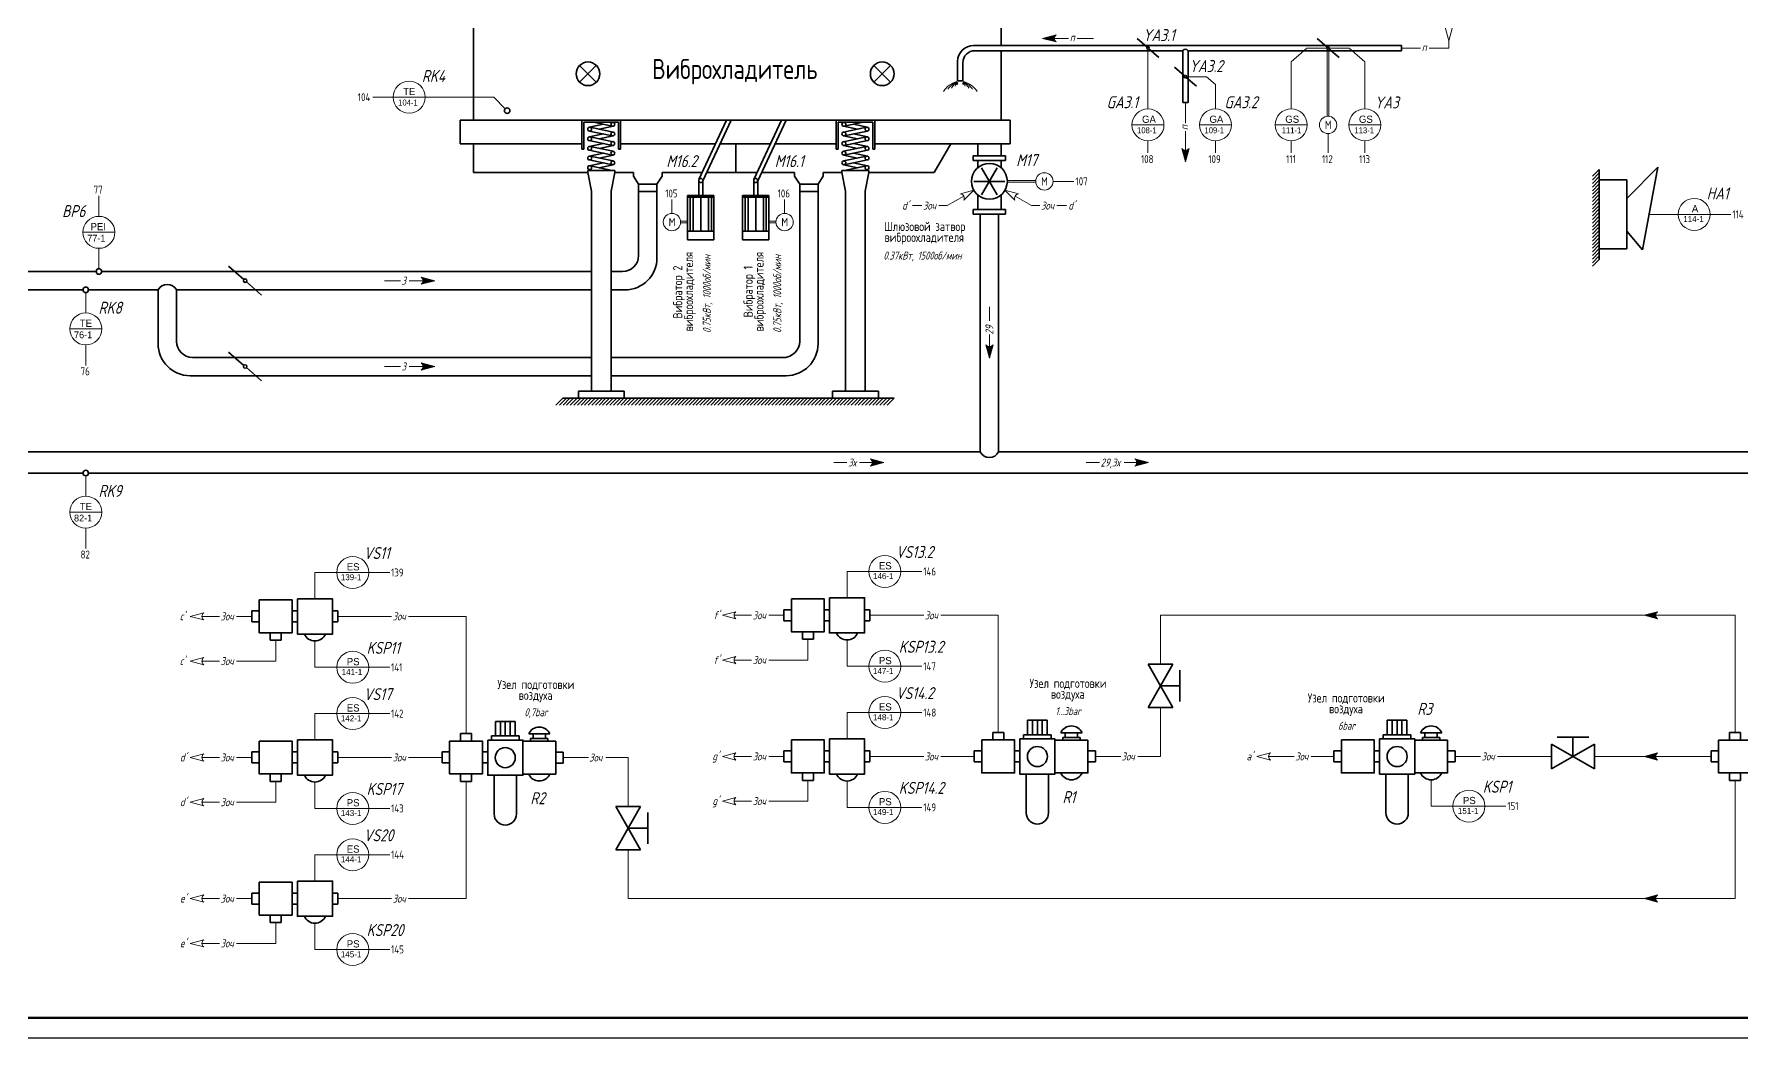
# Model space of a CAD drawing. Header units: millimetres. Extents: x 294 to 6216, y -3442 to 2720.
# Drawn here: x 697.6 to 1124.4, y 1469.7 to 1720.7 of the extents above; entities that cross this region are included whole.
import ezdxf

# ---------------------------------------------------------------- set-up
doc = ezdxf.new("R2010")
doc.units = ezdxf.units.MM
doc.header["$LTSCALE"] = 15
doc.layers.add('0.35 TEXT', color=7, linetype='Continuous', lineweight=35)
doc.layers.add('LWT 0.6', color=7, linetype='Continuous', lineweight=50)
doc.styles.add('0', font='gost.shx', dxfattribs={"width": 0.75, "oblique": 15})
doc.styles.add('34', font='gost.shx', dxfattribs={"width": 0.75, "oblique": 15, "height": 3.5})

msp = doc.modelspace()

# ---------------------------------------------------------------- hatches: boundary and pattern name
at = {"lineweight": 13}
h = msp.add_hatch(color=256, dxfattribs=at)
h.dxf.hatch_style = 1
h.paths.add_polyline_path([(949.625, 1719.603), (952.994, 1718.7, -0.4958839), (952.994, 1720.506)])
h = msp.add_hatch(color=256, dxfattribs=at)
h.dxf.hatch_style = 1
h.paths.add_polyline_path([(985.318, 1688.716), (986.221, 1692.085, -0.4958839), (984.415, 1692.085)])
h = msp.add_hatch(color=256, dxfattribs=at)
h.dxf.hatch_style = 1
h.paths.add_polyline_path([(797.686, 1659.019), (794.316, 1658.116, 0.4958839), (794.316, 1659.922)])
h = msp.add_hatch(color=256, dxfattribs=at)
h.dxf.hatch_style = 1
h.paths.add_polyline_path([(936.328, 1639.637), (937.231, 1643.006, -0.4958839), (935.425, 1643.006)])
h = msp.add_hatch(color=256, dxfattribs=at)
h.dxf.hatch_style = 1
h.paths.add_polyline_path([(797.686, 1637.56), (794.316, 1636.657, 0.4958839), (794.316, 1638.463)])
h = msp.add_hatch(color=256, dxfattribs=at)
h.dxf.hatch_style = 1
h.paths.add_polyline_path([(909.941, 1613.552), (906.571, 1612.65, 0.4958839), (906.571, 1614.455)])
h = msp.add_hatch(color=256, dxfattribs=at)
h.dxf.hatch_style = 1
h.paths.add_polyline_path([(976.08, 1613.552), (972.711, 1612.65, 0.4958839), (972.711, 1614.455)])
h = msp.add_hatch(color=256, dxfattribs=at)
h.dxf.hatch_style = 1
h.paths.add_polyline_path([(1099.972, 1575.352), (1103.341, 1574.449, -0.4958839), (1103.341, 1576.255)])
h = msp.add_hatch(color=256, dxfattribs=at)
h.dxf.hatch_style = 1
h.paths.add_polyline_path([(1099.972, 1540.059), (1103.341, 1539.156, -0.4958839), (1103.341, 1540.962)])
h = msp.add_hatch(color=256, dxfattribs=at)
h.dxf.hatch_style = 1
h.paths.add_polyline_path([(1099.972, 1504.516), (1103.341, 1503.613, -0.4958839), (1103.341, 1505.419)])

# ---------------------------------------------------------------- linework, layer by layer
at = {"lineweight": 35}
for p, q in [((807.402, 1722.368), (807.402, 1699.116)), ((939.261, 1717.83), (939.261, 1722.368)), ((1039.361, 1717.83, 0.02), (932.383, 1717.83, 0.02)), ((984.666, 1716.526, 0.02), (932.687, 1716.526, 0.02)), ((939.261, 1699.116), (939.261, 1716.526)), ((973.221, 1719.572, 0.02), (975.737, 1717.375, 0.02)), ((976.19, 1716.98, 0.02), (978.706, 1714.783, 0.02)), ((984.666, 1716.526, 0.02), (984.666, 1703.535, 0.02)), ((1039.361, 1716.526, 0.02), (985.97, 1716.526, 0.02)), ((985.97, 1716.526, 0.02), (985.97, 1703.535, 0.02)), ((1018.23, 1719.572, 0.02), (1020.747, 1717.375, 0.02)), ((1021.199, 1716.98, 0.02), (1023.715, 1714.783, 0.02)), ((1039.361, 1717.83, 0.02), (1039.361, 1716.526, 0.02)), ((833.894, 1712.835), (838.081, 1708.649)), ((833.894, 1708.649), (838.081, 1712.835)), ((911.636, 1712.835), (907.449, 1708.649)), ((911.636, 1708.649), (907.449, 1712.835)), ((928.383, 1713.83, 0.02), (928.383, 1708.96, 0.02)), ((929.687, 1713.526, 0.02), (929.687, 1708.96, 0.02)), ((982.576, 1712.425, 0.02), (985.092, 1710.228, 0.02)), ((928.383, 1708.96, 0.02), (929.687, 1708.96, 0.02)), ((985.544, 1709.833, 0.02), (988.061, 1707.636, 0.02)), ((985.97, 1703.535, 0.02), (984.666, 1703.535, 0.02)), ((804.026, 1693.209), (804.026, 1699.116)), ((804.026, 1699.116), (941.504, 1699.116)), ((834.492, 1699.116), (834.492, 1691.889)), ((834.492, 1699.116), (844.129, 1699.116)), ((844.129, 1699.116), (844.129, 1691.889)), ((863.728, 1684.282), (870.645, 1699.116)), ((864.705, 1683.952), (871.777, 1699.116)), ((877.461, 1684.282), (884.378, 1699.116)), ((878.439, 1683.952), (885.51, 1699.116)), ((898.032, 1699.116), (898.032, 1691.889)), ((907.668, 1699.116), (898.032, 1699.116)), ((907.668, 1699.116), (907.668, 1691.889)), ((941.504, 1699.116), (941.504, 1693.209)), ((834.974, 1698.635), (834.974, 1691.889)), ((834.974, 1698.635), (843.647, 1698.635)), ((839.839, 1698.118), (836.321, 1697.385)), ((836.321, 1696.442), (842.103, 1695.237)), ((839.839, 1695.709), (836.321, 1694.976)), ((836.518, 1697.385), (842.3, 1696.181)), ((836.518, 1694.976), (842.3, 1693.771)), ((837.359, 1698.635), (842.103, 1697.646)), ((842.3, 1697.646), (838.782, 1696.913)), ((842.3, 1695.237), (838.782, 1694.504)), ((842.084, 1698.635), (842.3, 1698.59)), ((843.647, 1698.635), (843.647, 1691.889)), ((898.514, 1698.635), (898.514, 1691.889)), ((907.186, 1698.635), (898.514, 1698.635)), ((900.076, 1698.635), (899.861, 1698.59)), ((899.861, 1697.646), (903.378, 1696.913)), ((905.643, 1697.385), (899.861, 1696.181)), ((899.861, 1695.237), (903.378, 1694.504)), ((905.643, 1694.976), (899.861, 1693.771)), ((904.801, 1698.635), (900.057, 1697.646)), ((905.839, 1696.442), (900.057, 1695.237)), ((902.321, 1698.118), (905.839, 1697.385)), ((902.321, 1695.709), (905.839, 1694.976)), ((907.186, 1698.635), (907.186, 1691.889)), ((834.492, 1693.209), (804.026, 1693.209)), ((807.402, 1686.078), (807.402, 1693.209)), ((834.492, 1691.889), (834.974, 1691.889)), ((836.321, 1694.033), (842.103, 1692.828)), ((839.839, 1693.3), (836.321, 1692.567)), ((836.321, 1691.623), (842.103, 1690.419)), ((839.839, 1690.891), (836.321, 1690.158)), ((836.518, 1692.567), (842.3, 1691.362)), ((842.3, 1692.828), (838.782, 1692.095)), ((842.3, 1690.419), (838.782, 1689.686)), ((843.647, 1691.889), (844.129, 1691.889)), ((867.89, 1693.209), (844.129, 1693.209)), ((881.623, 1693.209), (869.022, 1693.209)), ((872.916, 1686.078), (872.916, 1693.209)), ((898.032, 1693.209), (882.755, 1693.209)), ((898.514, 1691.889), (898.032, 1691.889)), ((899.861, 1692.828), (903.378, 1692.095)), ((905.643, 1692.567), (899.861, 1691.362)), ((899.861, 1690.419), (903.378, 1689.686)), ((905.839, 1694.033), (900.057, 1692.828)), ((905.839, 1691.623), (900.057, 1690.419)), ((902.321, 1693.3), (905.839, 1692.567)), ((902.321, 1690.891), (905.839, 1690.158)), ((907.668, 1691.889), (907.186, 1691.889)), ((941.504, 1693.209), (907.668, 1693.209)), ((926.658, 1693.209), (922.541, 1686.078)), ((932.273, 1689.032), (932.273, 1690.255)), ((932.273, 1690.255), (940.383, 1690.255)), ((933.395, 1690.255), (933.395, 1693.209)), ((939.261, 1690.255), (939.261, 1693.209)), ((940.383, 1690.255), (940.383, 1689.032)), ((835.938, 1686.078), (807.402, 1686.078)), ((835.938, 1686.602), (842.683, 1686.602)), ((835.938, 1686.602), (835.938, 1686.078)), ((835.938, 1686.078), (836.856, 1681.393)), ((836.321, 1689.214), (842.103, 1688.01)), ((839.839, 1688.481), (836.321, 1687.749)), ((836.321, 1686.805), (837.296, 1686.602)), ((836.518, 1690.158), (842.3, 1688.953)), ((836.518, 1687.749), (842.021, 1686.602)), ((842.3, 1688.01), (838.782, 1687.277)), ((842.683, 1686.078), (841.765, 1681.393)), ((842.683, 1686.602), (842.683, 1686.078)), ((847.356, 1686.078), (842.683, 1686.078)), ((847.356, 1686.078), (847.356, 1685.174)), ((864.565, 1686.078), (854.545, 1686.078)), ((854.545, 1685.174), (854.545, 1686.078)), ((878.298, 1686.078), (865.697, 1686.078)), ((887.616, 1686.078), (879.43, 1686.078)), ((887.616, 1685.174), (887.616, 1686.078)), ((899.477, 1686.078), (894.805, 1686.078)), ((894.805, 1686.078), (894.805, 1685.174)), ((906.223, 1686.602), (899.477, 1686.602)), ((899.477, 1686.602), (899.477, 1686.078)), ((899.477, 1686.078), (900.396, 1681.393)), ((905.643, 1690.158), (899.861, 1688.953)), ((899.861, 1688.01), (903.378, 1687.277)), ((905.839, 1689.214), (900.057, 1688.01)), ((905.643, 1687.749), (900.14, 1686.602)), ((902.321, 1688.481), (905.839, 1687.749)), ((905.839, 1686.805), (904.864, 1686.602)), ((906.223, 1686.078), (905.304, 1681.393)), ((906.223, 1686.602), (906.223, 1686.078)), ((922.541, 1686.078), (906.223, 1686.078)), ((936.328, 1689.032), (932.273, 1689.032)), ((933.395, 1689.032), (933.395, 1687.251)), ((934.387, 1687.218), (938.269, 1680.494)), ((938.269, 1687.218), (934.387, 1680.494)), ((936.328, 1689.032), (940.383, 1689.032)), ((939.261, 1689.032), (939.261, 1687.251)), ((1088.768, 1664.35), (1088.768, 1686.85)), ((1095.658, 1679.605), (1103.416, 1687.363)), ((1103.416, 1687.363), (1099.551, 1666.723)), ((847.356, 1685.174), (848.656, 1683.187)), ((848.656, 1683.187), (848.656, 1669.184)), ((848.656, 1683.187), (853.244, 1683.187)), ((854.545, 1685.174), (853.244, 1683.187)), ((853.244, 1683.187), (853.244, 1669.184)), ((863.68, 1680.347), (863.68, 1684.065)), ((864.705, 1680.347), (864.705, 1683.952)), ((877.413, 1680.347), (877.413, 1684.065)), ((878.439, 1680.347), (878.439, 1683.952)), ((887.616, 1685.174), (888.916, 1683.187)), ((888.916, 1683.187), (888.916, 1669.184)), ((893.504, 1683.187), (888.916, 1683.187)), ((894.805, 1685.174), (893.504, 1683.187)), ((893.504, 1683.187), (893.504, 1669.184)), ((940.21, 1683.856), (932.446, 1683.856)), ((1088.768, 1684.212), (1088.768, 1666.987)), ((1095.658, 1684.212), (1088.768, 1684.212)), ((1095.658, 1666.987), (1095.658, 1684.212)), ((836.856, 1681.393), (836.856, 1631.371)), ((841.765, 1681.393), (841.765, 1631.371)), ((848.656, 1681.323), (853.244, 1681.323)), ((860.894, 1669.39), (860.894, 1680.347)), ((867.491, 1680.347), (860.894, 1680.347)), ((867.491, 1679.907), (860.894, 1679.907)), ((861.554, 1679.907), (861.554, 1671.405)), ((862.287, 1679.907), (862.287, 1671.405)), ((864.193, 1671.405), (864.193, 1679.907)), ((866.098, 1679.907), (866.098, 1671.405)), ((866.831, 1679.907), (866.831, 1671.405)), ((867.491, 1669.39), (867.491, 1680.347)), ((874.628, 1669.39), (874.628, 1680.347)), ((881.224, 1680.347), (874.628, 1680.347)), ((881.224, 1679.907), (874.628, 1679.907)), ((875.287, 1679.907), (875.287, 1671.405)), ((876.02, 1679.907), (876.02, 1671.405)), ((877.926, 1671.405), (877.926, 1679.907)), ((879.831, 1679.907), (879.831, 1671.405)), ((880.564, 1679.907), (880.564, 1671.405)), ((881.224, 1669.39), (881.224, 1680.347)), ((893.504, 1681.323), (888.916, 1681.323)), ((900.396, 1681.393), (900.396, 1631.371)), ((905.304, 1681.393), (905.304, 1631.371)), ((933.395, 1676.833), (933.395, 1680.461)), ((939.261, 1676.833), (939.261, 1680.461)), ((936.328, 1676.833), (932.273, 1676.833)), ((932.273, 1676.833), (932.273, 1675.611)), ((932.273, 1675.611), (940.383, 1675.611)), ((934.034, 1675.611), (934.034, 1616.191, 0)), ((936.328, 1676.833), (940.383, 1676.833)), ((938.622, 1675.611), (938.622, 1616.191, 0)), ((940.383, 1675.611), (940.383, 1676.833)), ((848.656, 1665.313), (848.656, 1669.184)), ((853.244, 1664.725), (853.244, 1669.184)), ((867.491, 1671.405), (860.894, 1671.405)), ((867.307, 1669.206), (861.078, 1669.206)), ((881.224, 1671.405), (874.628, 1671.405)), ((881.04, 1669.206), (874.812, 1669.206)), ((888.916, 1643.853), (888.916, 1669.184)), ((893.504, 1643.266), (893.504, 1669.184)), ((1099.551, 1666.723), (1095.658, 1671.387)), ((1088.768, 1666.987), (1095.658, 1666.987)), ((584.681, 1661.313), (713.069, 1661.313)), ((714.45, 1661.313), (760.438, 1661.313)), ((746.164, 1662.632), (749.978, 1659.302)), ((760.438, 1661.313), (836.856, 1661.313)), ((841.765, 1661.313), (844.656, 1661.313)), ((584.681, 1656.725), (709.781, 1656.725)), ((711.161, 1656.725), (728.547, 1656.725)), ((728.547, 1643.266), (728.547, 1656.725)), ((733.135, 1656.725), (760.438, 1656.725)), ((733.135, 1643.853), (733.135, 1656.725)), ((750.626, 1658.736), (754.418, 1655.425)), ((760.438, 1656.725), (836.856, 1656.725)), ((841.765, 1656.725), (845.244, 1656.725)), ((760.438, 1639.853), (737.135, 1639.853)), ((746.164, 1641.173), (749.978, 1637.843)), ((836.856, 1639.853), (760.438, 1639.853)), ((885.504, 1639.853), (841.765, 1639.853)), ((760.438, 1635.266), (736.547, 1635.266)), ((750.626, 1637.277), (754.418, 1633.966)), ((836.856, 1635.266), (760.438, 1635.266)), ((885.504, 1635.266), (841.765, 1635.266)), ((839.31, 1631.371), (833.587, 1631.371)), ((833.587, 1631.371), (833.587, 1629.645)), ((839.31, 1631.371), (845.034, 1631.371)), ((845.034, 1629.645), (845.034, 1631.371)), ((902.85, 1631.371), (897.126, 1631.371)), ((897.126, 1631.371), (897.126, 1629.645)), ((902.85, 1631.371), (908.574, 1631.371)), ((908.574, 1629.645), (908.574, 1631.371)), ((829.695, 1629.645), (912.495, 1629.645)), ((833.587, 1629.645), (845.034, 1629.645)), ((897.126, 1629.645), (908.574, 1629.645)), ((644.56, 1616.191, -0.001), (934.034, 1616.191, 0)), ((938.622, 1616.191, 0), (1207.791, 1616.191, 0)), ((709.781, 1610.914, 0), (644.56, 1610.914, 0)), ((1209.047, 1610.914, 0), (711.161, 1610.914, 0)), ((753.833, 1576.463), (751.959, 1576.463)), ((751.959, 1576.463), (751.959, 1573.715)), ((762.054, 1576.463), (763.35, 1576.463)), ((772.139, 1576.463), (773.436, 1576.463)), ((773.436, 1576.463), (773.436, 1573.715)), ((886.837, 1576.726), (884.963, 1576.726)), ((884.963, 1576.726), (884.963, 1573.978)), ((895.058, 1576.726), (896.354, 1576.726)), ((905.143, 1576.726), (906.44, 1576.726)), ((906.44, 1576.726), (906.44, 1573.978)), ((753.833, 1573.715), (751.959, 1573.715)), ((756.57, 1570.978), (756.57, 1569.105)), ((759.317, 1570.978), (759.317, 1569.105)), ((762.054, 1573.715), (763.35, 1573.715)), ((772.139, 1573.715), (773.436, 1573.715)), ((886.837, 1573.978), (884.963, 1573.978)), ((889.574, 1571.241), (889.574, 1569.368)), ((892.321, 1571.241), (892.321, 1569.368)), ((895.058, 1573.978), (896.354, 1573.978)), ((905.143, 1573.978), (906.44, 1573.978)), ((756.57, 1569.105), (759.317, 1569.105)), ((889.574, 1569.368), (892.321, 1569.368)), ((975.979, 1563.102), (982.148, 1552.309)), ((982.148, 1563.102), (975.979, 1552.309)), ((982.148, 1563.102), (975.979, 1563.102)), ((983.926, 1561.635), (983.926, 1553.776)), ((979.064, 1557.705), (983.926, 1557.705)), ((982.148, 1552.309), (975.979, 1552.309)), ((804.144, 1543.913), (804.144, 1545.787)), ((804.144, 1545.787), (806.892, 1545.787)), ((806.892, 1543.913), (806.892, 1545.787)), ((811.879, 1544.155), (811.879, 1545.209)), ((811.879, 1545.209), (815.319, 1545.209)), ((812.869, 1545.209), (812.869, 1548.83)), ((812.869, 1548.83), (815.319, 1548.83)), ((814.094, 1548.83), (814.094, 1545.209)), ((817.769, 1548.83), (815.319, 1548.83)), ((815.319, 1548.83), (815.319, 1545.209)), ((818.76, 1545.209), (815.319, 1545.209)), ((816.544, 1548.83), (816.544, 1545.209)), ((817.769, 1545.209), (817.769, 1548.83)), ((818.76, 1544.155), (818.76, 1545.209)), ((826.468, 1545.69), (821.181, 1545.69)), ((822.281, 1544.55), (822.281, 1545.69)), ((825.368, 1544.55), (825.368, 1545.69)), ((937.148, 1544.176), (937.148, 1546.05)), ((937.148, 1546.05), (939.896, 1546.05)), ((939.896, 1544.176), (939.896, 1546.05)), ((944.883, 1544.439), (944.883, 1545.493)), ((944.883, 1545.493), (948.324, 1545.493)), ((945.874, 1545.493), (945.874, 1549.114)), ((945.874, 1549.114), (948.324, 1549.114)), ((947.099, 1549.114), (947.099, 1545.493)), ((950.774, 1549.114), (948.324, 1549.114)), ((948.324, 1549.114), (948.324, 1545.493)), ((951.764, 1545.493), (948.324, 1545.493)), ((949.549, 1549.114), (949.549, 1545.493)), ((950.774, 1545.493), (950.774, 1549.114)), ((951.764, 1544.439), (951.764, 1545.493)), ((959.472, 1545.974), (954.185, 1545.974)), ((955.285, 1544.834), (955.285, 1545.974)), ((958.372, 1544.834), (958.372, 1545.974)), ((1034.783, 1544.439), (1034.783, 1545.493)), ((1034.783, 1545.493), (1038.224, 1545.493)), ((1035.774, 1545.493), (1035.774, 1549.114)), ((1035.774, 1549.114), (1038.224, 1549.114)), ((1036.999, 1549.114), (1036.999, 1545.493)), ((1040.674, 1549.114), (1038.224, 1549.114)), ((1038.224, 1549.114), (1038.224, 1545.493)), ((1041.665, 1545.493), (1038.224, 1545.493)), ((1039.449, 1549.114), (1039.449, 1545.493)), ((1040.674, 1545.493), (1040.674, 1549.114)), ((1041.665, 1544.439), (1041.665, 1545.493)), ((1049.372, 1545.974), (1044.086, 1545.974)), ((1045.186, 1544.834), (1045.186, 1545.974)), ((1048.273, 1544.834), (1048.273, 1545.974)), ((1121.309, 1544.17), (1121.309, 1546.043)), ((1121.309, 1546.043), (1124.057, 1546.043)), ((1124.057, 1544.17), (1124.057, 1546.043)), ((753.833, 1541.176), (751.959, 1541.176)), ((751.959, 1541.176), (751.959, 1538.429)), ((762.054, 1541.176), (763.35, 1541.176)), ((772.139, 1541.176), (773.436, 1541.176)), ((773.436, 1541.176), (773.436, 1538.429)), ((801.408, 1541.176), (799.534, 1541.176)), ((799.534, 1541.176), (799.534, 1538.429)), ((809.629, 1541.176), (810.925, 1541.176)), ((821.657, 1543.885), (821.657, 1544.55)), ((821.657, 1544.55), (823.825, 1544.55)), ((825.992, 1544.55), (823.825, 1544.55)), ((825.992, 1543.885), (825.992, 1544.55)), ((827.935, 1541.149), (829.809, 1541.149)), ((829.809, 1541.149), (829.809, 1538.401)), ((886.837, 1541.439), (884.963, 1541.439)), ((884.963, 1541.439), (884.963, 1538.692)), ((895.058, 1541.439), (896.354, 1541.439)), ((905.143, 1541.439), (906.44, 1541.439)), ((906.44, 1541.439), (906.44, 1538.692)), ((934.412, 1541.439), (932.538, 1541.439)), ((932.538, 1541.439), (932.538, 1538.692)), ((942.633, 1541.439), (943.929, 1541.439)), ((954.661, 1544.169), (954.661, 1544.834)), ((954.661, 1544.834), (956.829, 1544.834)), ((958.996, 1544.834), (956.829, 1544.834)), ((958.996, 1544.169), (958.996, 1544.834)), ((960.939, 1541.433), (962.813, 1541.433)), ((962.813, 1541.433), (962.813, 1538.685)), ((1024.312, 1541.439), (1022.438, 1541.439)), ((1022.438, 1541.439), (1022.438, 1538.692)), ((1032.533, 1541.439), (1033.829, 1541.439)), ((1044.562, 1544.169), (1044.562, 1544.834)), ((1044.562, 1544.834), (1046.729, 1544.834)), ((1048.897, 1544.834), (1046.729, 1544.834)), ((1048.897, 1544.169), (1048.897, 1544.834)), ((1050.84, 1541.433), (1052.713, 1541.433)), ((1052.713, 1541.433), (1052.713, 1538.685)), ((1076.785, 1536.975), (1087.578, 1543.143)), ((1076.785, 1543.143), (1087.578, 1536.975)), ((1076.785, 1543.143), (1076.785, 1536.975)), ((1078.252, 1544.921), (1086.111, 1544.921)), ((1082.182, 1540.059), (1082.182, 1544.921)), ((1087.578, 1543.143), (1087.578, 1536.975)), ((1118.573, 1541.433), (1116.699, 1541.433)), ((1116.699, 1541.433), (1116.699, 1538.685)), ((753.833, 1538.429), (751.959, 1538.429)), ((762.054, 1538.429), (763.35, 1538.429)), ((772.139, 1538.429), (773.436, 1538.429)), ((801.408, 1538.429), (799.534, 1538.429)), ((809.629, 1538.429), (810.925, 1538.429)), ((827.935, 1538.401), (829.809, 1538.401)), ((886.837, 1538.692), (884.963, 1538.692)), ((895.058, 1538.692), (896.354, 1538.692)), ((905.143, 1538.692), (906.44, 1538.692)), ((934.412, 1538.692), (932.538, 1538.692)), ((942.633, 1538.692), (943.929, 1538.692)), ((960.939, 1538.685), (962.813, 1538.685)), ((1024.312, 1538.692), (1022.438, 1538.692)), ((1032.533, 1538.692), (1033.829, 1538.692)), ((1050.84, 1538.685), (1052.713, 1538.685)), ((1118.573, 1538.685), (1116.699, 1538.685)), ((756.57, 1535.692), (756.57, 1533.818)), ((756.57, 1533.818), (759.317, 1533.818)), ((759.317, 1535.692), (759.317, 1533.818)), ((804.144, 1535.692), (804.144, 1533.818)), ((804.144, 1533.818), (806.892, 1533.818)), ((806.892, 1535.692), (806.892, 1533.818)), ((812.532, 1535.365), (812.532, 1525.661)), ((818.106, 1535.365), (818.106, 1525.661)), ((889.574, 1535.955), (889.574, 1534.081)), ((889.574, 1534.081), (892.321, 1534.081)), ((892.321, 1535.955), (892.321, 1534.081)), ((945.537, 1535.65), (945.537, 1525.946)), ((951.111, 1535.65), (951.111, 1525.946)), ((1035.437, 1535.65), (1035.437, 1525.946)), ((1041.011, 1535.65), (1041.011, 1525.946)), ((1121.309, 1535.949), (1121.309, 1534.075)), ((1121.309, 1534.075), (1124.057, 1534.075)), ((1124.057, 1535.949), (1124.057, 1534.075)), ((842.975, 1527.542), (849.144, 1516.748)), ((849.144, 1527.542), (842.975, 1516.748)), ((849.144, 1527.542), (842.975, 1527.542)), ((850.922, 1526.075), (850.922, 1518.215)), ((846.06, 1522.145), (850.922, 1522.145)), ((849.144, 1516.748), (842.975, 1516.748)), ((753.833, 1505.889), (751.959, 1505.889)), ((751.959, 1505.889), (751.959, 1503.142)), ((753.833, 1503.142), (751.959, 1503.142)), ((762.054, 1505.889), (763.35, 1505.889)), ((762.054, 1503.142), (763.35, 1503.142)), ((772.139, 1505.889), (773.436, 1505.889)), ((772.139, 1503.142), (773.436, 1503.142)), ((773.436, 1505.889), (773.436, 1503.142)), ((756.57, 1500.405), (756.57, 1498.531)), ((756.57, 1498.531), (759.317, 1498.531)), ((759.317, 1500.405), (759.317, 1498.531))]:
    msp.add_line(p, q, dxfattribs=at)
at = {"lineweight": 13}
for p, q in [((949.625, 1719.603, 0.02), (952.994, 1720.506, 0.02)), ((1051.141, 1719.006, 0.02), (1050.238, 1722.375, 0.02)), ((1051.141, 1719.006, 0.02), (1052.044, 1722.375, 0.02)), ((949.625, 1719.603, 0.02), (952.994, 1718.7, 0.02)), ((956.082, 1719.603, 0.02), (952.546, 1719.603, 0.02)), ((962.306, 1719.603, 0.02), (958.231, 1719.603, 0.02)), ((975.964, 1716.877, 0.02), (975.964, 1701.966, 0.02)), ((1015.673, 1717.178, 0.02), (1011.769, 1713.769, 0.02)), ((1020.672, 1717.178, 0.02), (1015.673, 1717.178, 0.02)), ((1020.776, 1716.951, 0.02), (1020.776, 1700.127, 0.02)), ((1021.17, 1716.951, 0.02), (1021.17, 1700.127, 0.02)), ((1021.273, 1717.178, 0.02), (1026.272, 1717.178, 0.02)), ((1026.272, 1717.178, 0.02), (1030.177, 1713.769, 0.02)), ((1044.11, 1717.178, 0.02), (1039.361, 1717.178, 0.02)), ((1046.259, 1717.178, 0.02), (1051.141, 1717.178, 0.02)), ((1051.141, 1717.178, 0.02), (1051.141, 1719.006, 0.02)), ((1011.769, 1713.769, 0.02), (1011.769, 1701.966, 0.02)), ((1030.177, 1713.769, 0.02), (1030.177, 1701.966, 0.02)), ((985.619, 1710.03, 0.02), (990.618, 1710.03, 0.02)), ((990.618, 1710.03, 0.02), (992.82, 1708.107, 0.02)), ((992.82, 1708.107, 0.02), (992.82, 1701.966, 0.02)), ((782.186, 1704.899, -0.018), (787.292, 1704.899, -0.018)), ((795.292, 1704.899, -0.018), (787.292, 1704.899, -0.018)), ((812.426, 1704.899), (795.292, 1704.899, -0.018)), ((812.426, 1704.899), (815.317, 1702.008)), ((985.318, 1703.535, 0.02), (985.318, 1698.386, 0.02)), ((979.964, 1697.966, 0.02), (971.964, 1697.966, 0.02)), ((985.318, 1696.388, 0.02), (985.318, 1691.638, 0.02)), ((996.82, 1697.966, 0.02), (988.82, 1697.966, 0.02)), ((1015.769, 1697.966, 0.02), (1007.769, 1697.966, 0.02)), ((1020.973, 1690.978, 0.02), (1020.973, 1695.797, 0.02)), ((1034.177, 1697.966, 0.02), (1026.177, 1697.966, 0.02)), ((975.964, 1690.978, 0.02), (975.964, 1693.966, 0.02)), ((985.318, 1688.716, 0.02), (984.415, 1692.085, 0.02)), ((985.318, 1688.716, 0.02), (986.221, 1692.085, 0.02)), ((992.82, 1690.978, 0.02), (992.82, 1693.966, 0.02)), ((1011.769, 1690.978, 0.02), (1011.769, 1693.966, 0.02)), ((1030.177, 1690.978, 0.02), (1030.177, 1693.966, 0.02)), ((940.81, 1684.053), (947.9, 1684.053)), ((940.81, 1683.659), (947.9, 1683.659)), ((957.467, 1683.856), (952.229, 1683.856)), ((713.76, 1675.109), (713.76, 1680.269)), ((856.98, 1675.842), (856.98, 1679.33)), ((885.138, 1675.842), (885.138, 1679.33)), ((917.079, 1677.786), (919.439, 1677.786)), ((923.715, 1677.786), (925.794, 1677.786)), ((925.794, 1677.786), (929.907, 1680.161)), ((932.437, 1681.622), (929.068, 1680.719)), ((932.437, 1681.622), (929.971, 1679.155)), ((940.219, 1681.622), (942.685, 1679.155)), ((940.219, 1681.622), (943.588, 1680.719)), ((946.863, 1677.786), (942.749, 1680.161)), ((948.941, 1677.786), (946.863, 1677.786)), ((955.577, 1677.786), (953.217, 1677.786)), ((860.894, 1673.87), (859.141, 1673.87)), ((860.894, 1673.475), (859.141, 1673.475)), ((881.224, 1673.87), (882.978, 1673.87)), ((881.224, 1673.475), (882.978, 1673.475)), ((1101.213, 1675.6), (1108.496, 1675.6)), ((1116.496, 1675.6), (1108.496, 1675.6)), ((1121.602, 1675.6), (1116.496, 1675.6)), ((717.76, 1671.109), (709.76, 1671.109)), ((713.76, 1662.003), (713.76, 1667.109)), ((785.146, 1659.019), (789.119, 1659.019)), ((791.261, 1659.019), (794.764, 1659.019)), ((797.686, 1659.019), (794.316, 1659.922)), ((797.686, 1659.019), (794.316, 1658.116)), ((710.471, 1656.035), (710.471, 1650.955)), ((936.328, 1652.489), (936.328, 1648.989)), ((714.471, 1646.955), (706.471, 1646.955)), ((936.328, 1645.573), (936.328, 1642.559)), ((710.471, 1637.849), (710.471, 1642.955)), ((936.328, 1639.637), (935.425, 1643.006)), ((936.328, 1639.637), (937.231, 1643.006)), ((785.146, 1637.56), (789.119, 1637.56)), ((791.261, 1637.56), (794.764, 1637.56)), ((797.686, 1637.56), (794.316, 1638.463)), ((797.686, 1637.56), (794.316, 1636.657)), ((897.401, 1613.552, 0.02), (900.732, 1613.552, 0.02)), ((903.864, 1613.552, 0.02), (907.019, 1613.552, 0.02)), ((909.941, 1613.552, 0.02), (906.571, 1614.455, 0.02)), ((909.941, 1613.552, 0.02), (906.571, 1612.65, 0.02)), ((960.509, 1613.552, 0.02), (963.84, 1613.552, 0.02)), ((970.003, 1613.552, 0.02), (973.158, 1613.552, 0.02)), ((976.08, 1613.552, 0.02), (972.711, 1614.455, 0.02)), ((976.08, 1613.552, 0.02), (972.711, 1612.65, 0.02)), ((710.471, 1610.223, 0), (710.471, 1605.143, 0)), ((714.471, 1601.143, 0), (706.471, 1601.143, 0)), ((710.471, 1592.037, 0), (710.471, 1597.143, 0)), ((767.745, 1586.054), (773.193, 1586.054)), ((767.745, 1579.462), (767.745, 1586.054)), ((781.193, 1586.054), (773.193, 1586.054)), ((786.431, 1586.054), (781.193, 1586.054)), ((900.749, 1586.317), (906.697, 1586.317)), ((900.749, 1579.725), (900.749, 1586.317)), ((914.197, 1586.317), (906.197, 1586.317)), ((919.435, 1586.317), (914.197, 1586.317)), ((736.574, 1575.089), (739.943, 1575.992)), ((736.574, 1575.089), (739.943, 1574.186)), ((743.895, 1575.089), (739.495, 1575.089)), ((751.959, 1575.089), (748.171, 1575.089)), ((786.894, 1575.089), (773.436, 1575.089)), ((805.518, 1575.089), (791.17, 1575.089)), ((805.518, 1545.787), (805.518, 1575.089)), ((869.578, 1575.352), (872.947, 1576.255)), ((869.578, 1575.352), (872.947, 1574.449)), ((876.899, 1575.352), (872.5, 1575.352)), ((884.963, 1575.352), (881.175, 1575.352)), ((906.44, 1575.352), (919.898, 1575.352)), ((924.174, 1575.352), (938.522, 1575.352)), ((938.522, 1546.05), (938.522, 1575.352)), ((979.064, 1563.102), (979.064, 1575.352)), ((979.064, 1575.352), (1122.683, 1575.352)), ((1099.972, 1575.352), (1103.341, 1576.255)), ((1099.972, 1575.352), (1103.341, 1574.449)), ((1122.683, 1575.352), (1122.683, 1546.043)), ((757.943, 1569.105), (757.943, 1563.899)), ((767.745, 1568.942), (767.745, 1562.35)), ((890.947, 1569.368), (890.947, 1564.162)), ((900.749, 1569.205), (900.749, 1562.613)), ((736.574, 1563.899), (739.943, 1564.802)), ((736.574, 1563.899), (739.943, 1562.997)), ((743.895, 1563.899), (739.495, 1563.899)), ((757.943, 1563.899), (748.171, 1563.899)), ((767.745, 1562.35), (773.693, 1562.35)), ((781.193, 1562.35), (773.193, 1562.35)), ((786.431, 1562.35), (781.193, 1562.35)), ((869.578, 1564.162), (872.947, 1565.065)), ((869.578, 1564.162), (872.947, 1563.26)), ((876.899, 1564.162), (872.5, 1564.162)), ((890.947, 1564.162), (881.175, 1564.162)), ((900.749, 1562.613), (906.697, 1562.613)), ((914.197, 1562.613), (906.197, 1562.613)), ((919.435, 1562.613), (914.197, 1562.613)), ((767.745, 1550.767), (773.193, 1550.767)), ((767.745, 1544.176), (767.745, 1550.767)), ((781.193, 1550.767), (773.193, 1550.767)), ((786.431, 1550.767), (781.193, 1550.767)), ((900.749, 1551.03), (906.697, 1551.03)), ((900.749, 1544.439), (900.749, 1551.03)), ((914.197, 1551.03), (906.197, 1551.03)), ((919.435, 1551.03), (914.197, 1551.03)), ((979.064, 1540.059), (979.064, 1552.309)), ((869.578, 1540.065), (872.947, 1540.968)), ((1003.183, 1540.065), (1006.552, 1540.968)), ((1099.972, 1540.059), (1103.341, 1540.962)), ((736.574, 1539.802), (739.943, 1540.705)), ((736.574, 1539.802), (739.943, 1538.899)), ((743.895, 1539.802), (739.495, 1539.802)), ((751.959, 1539.802), (748.171, 1539.802)), ((786.894, 1539.802), (773.436, 1539.802)), ((799.534, 1539.802), (791.17, 1539.802)), ((829.809, 1539.775), (836.146, 1539.775)), ((840.422, 1539.775), (846.06, 1539.775)), ((846.06, 1539.775), (846.06, 1527.542)), ((869.578, 1540.065), (872.947, 1539.162)), ((876.899, 1540.065), (872.5, 1540.065)), ((884.963, 1540.065), (881.175, 1540.065)), ((919.898, 1540.065), (906.44, 1540.065)), ((932.538, 1540.065), (924.174, 1540.065)), ((962.813, 1540.059), (969.15, 1540.059)), ((973.426, 1540.059), (979.064, 1540.059)), ((1003.183, 1540.065), (1006.552, 1539.162)), ((1012.478, 1540.065), (1006.105, 1540.065)), ((1022.438, 1540.065), (1016.753, 1540.065)), ((1052.713, 1540.059), (1059.051, 1540.059)), ((1063.326, 1540.059), (1076.785, 1540.059)), ((1087.578, 1540.059), (1116.699, 1540.059)), ((1099.972, 1540.059), (1103.341, 1539.156)), ((757.943, 1533.818), (757.943, 1528.613)), ((767.745, 1533.655), (767.745, 1527.064)), ((805.518, 1533.818), (805.518, 1504.516)), ((890.947, 1534.081), (890.947, 1528.876)), ((900.749, 1533.918), (900.749, 1527.327)), ((1046.729, 1534.217), (1046.729, 1527.626)), ((1122.683, 1534.075), (1122.683, 1504.516)), ((736.574, 1528.613), (739.943, 1529.516)), ((736.574, 1528.613), (739.943, 1527.71)), ((743.895, 1528.613), (739.495, 1528.613)), ((757.943, 1528.613), (748.171, 1528.613)), ((869.578, 1528.876), (872.947, 1529.779)), ((869.578, 1528.876), (872.947, 1527.973)), ((876.899, 1528.876), (872.5, 1528.876)), ((890.947, 1528.876), (881.175, 1528.876)), ((767.745, 1527.064), (773.193, 1527.064)), ((781.193, 1527.064), (773.193, 1527.064)), ((786.431, 1527.064), (781.193, 1527.064)), ((900.749, 1527.327), (906.697, 1527.327)), ((914.197, 1527.327), (906.197, 1527.327)), ((919.435, 1527.327), (914.197, 1527.327)), ((1046.729, 1527.626), (1052.178, 1527.626)), ((1060.178, 1527.626), (1052.178, 1527.626)), ((1065.415, 1527.626), (1060.178, 1527.626)), ((767.745, 1515.481), (773.193, 1515.481)), ((767.745, 1508.889), (767.745, 1515.481)), ((781.193, 1515.481), (773.193, 1515.481)), ((786.431, 1515.481), (781.193, 1515.481)), ((846.06, 1516.748), (846.06, 1504.516)), ((736.574, 1504.516), (739.943, 1505.419)), ((736.574, 1504.516), (739.943, 1503.613)), ((743.895, 1504.516), (739.495, 1504.516)), ((751.959, 1504.516), (748.171, 1504.516)), ((773.436, 1504.516), (786.894, 1504.516)), ((791.17, 1504.516), (805.518, 1504.516)), ((846.06, 1504.516), (1122.683, 1504.516)), ((1099.972, 1504.516), (1103.341, 1505.419)), ((1099.972, 1504.516), (1103.341, 1503.613)), ((757.943, 1498.531), (757.943, 1493.326)), ((767.745, 1498.368), (767.745, 1491.777)), ((736.574, 1493.326), (739.943, 1494.229)), ((736.574, 1493.326), (739.943, 1492.423)), ((743.895, 1493.326), (739.495, 1493.326)), ((757.943, 1493.326), (748.171, 1493.326)), ((767.745, 1491.777), (773.193, 1491.777)), ((781.193, 1491.777), (773.193, 1491.777)), ((786.431, 1491.777), (781.193, 1491.777))]:
    msp.add_line(p, q, dxfattribs=at)
for p, q in [((1087.038, 1685.12), (1088.768, 1686.85)), ((1087.038, 1684.22), (1088.768, 1685.95)), ((1087.038, 1683.32), (1088.768, 1685.05)), ((1087.038, 1682.42), (1088.768, 1684.15)), ((1087.038, 1681.52), (1088.768, 1683.25)), ((1087.038, 1680.62), (1088.768, 1682.35)), ((1087.038, 1679.72), (1088.768, 1681.45)), ((1087.038, 1678.82), (1088.768, 1680.55)), ((1087.038, 1677.92), (1088.768, 1679.65)), ((1087.038, 1677.02), (1088.768, 1678.75)), ((1087.038, 1676.12), (1088.768, 1677.85)), ((1087.038, 1675.22), (1088.768, 1676.95)), ((1087.038, 1674.32), (1088.768, 1676.05)), ((1087.038, 1673.42), (1088.768, 1675.15)), ((1087.038, 1672.52), (1088.768, 1674.25)), ((1087.038, 1671.62), (1088.768, 1673.35)), ((1087.038, 1670.72), (1088.768, 1672.45)), ((1087.038, 1669.82), (1088.768, 1671.55)), ((1087.038, 1668.92), (1088.768, 1670.65)), ((1087.038, 1668.02), (1088.768, 1669.75)), ((1087.038, 1667.12), (1088.768, 1668.85)), ((1087.038, 1666.22), (1088.768, 1667.95)), ((1087.038, 1665.32), (1088.768, 1667.05)), ((1087.038, 1664.42), (1088.768, 1666.15)), ((1087.038, 1663.52), (1088.768, 1665.25)), ((1087.038, 1662.62), (1088.768, 1664.35)), ((827.964, 1627.914), (829.695, 1629.645)), ((828.864, 1627.914), (830.595, 1629.645)), ((829.764, 1627.914), (831.495, 1629.645)), ((830.664, 1627.914), (832.395, 1629.645)), ((831.564, 1627.914), (833.295, 1629.645)), ((832.464, 1627.914), (834.195, 1629.645)), ((833.364, 1627.914), (835.095, 1629.645)), ((834.264, 1627.914), (835.995, 1629.645)), ((835.164, 1627.914), (836.895, 1629.645)), ((836.064, 1627.914), (837.795, 1629.645)), ((836.964, 1627.914), (838.695, 1629.645)), ((837.864, 1627.914), (839.595, 1629.645)), ((838.764, 1627.914), (840.495, 1629.645)), ((839.664, 1627.914), (841.395, 1629.645)), ((840.564, 1627.914), (842.295, 1629.645)), ((841.464, 1627.914), (843.195, 1629.645)), ((842.364, 1627.914), (844.095, 1629.645)), ((843.264, 1627.914), (844.995, 1629.645)), ((844.164, 1627.914), (845.895, 1629.645)), ((845.064, 1627.914), (846.795, 1629.645)), ((845.964, 1627.914), (847.695, 1629.645)), ((846.864, 1627.914), (848.595, 1629.645)), ((847.764, 1627.914), (849.495, 1629.645)), ((848.664, 1627.914), (850.395, 1629.645)), ((849.564, 1627.914), (851.295, 1629.645)), ((850.464, 1627.914), (852.195, 1629.645)), ((851.364, 1627.914), (853.095, 1629.645)), ((852.264, 1627.914), (853.995, 1629.645)), ((853.164, 1627.914), (854.895, 1629.645)), ((854.064, 1627.914), (855.795, 1629.645)), ((854.964, 1627.914), (856.695, 1629.645)), ((855.864, 1627.914), (857.595, 1629.645)), ((856.764, 1627.914), (858.495, 1629.645)), ((857.664, 1627.914), (859.395, 1629.645)), ((858.564, 1627.914), (860.295, 1629.645)), ((859.464, 1627.914), (861.195, 1629.645)), ((860.364, 1627.914), (862.095, 1629.645)), ((861.264, 1627.914), (862.995, 1629.645)), ((862.164, 1627.914), (863.895, 1629.645)), ((863.064, 1627.914), (864.795, 1629.645)), ((863.964, 1627.914), (865.695, 1629.645)), ((864.864, 1627.914), (866.595, 1629.645)), ((865.764, 1627.914), (867.495, 1629.645)), ((866.664, 1627.914), (868.395, 1629.645)), ((867.564, 1627.914), (869.295, 1629.645)), ((868.464, 1627.914), (870.195, 1629.645)), ((869.364, 1627.914), (871.095, 1629.645)), ((870.264, 1627.914), (871.995, 1629.645)), ((871.164, 1627.914), (872.895, 1629.645)), ((872.064, 1627.914), (873.795, 1629.645)), ((872.964, 1627.914), (874.695, 1629.645)), ((873.864, 1627.914), (875.595, 1629.645)), ((874.764, 1627.914), (876.495, 1629.645)), ((875.664, 1627.914), (877.395, 1629.645)), ((876.564, 1627.914), (878.295, 1629.645)), ((877.464, 1627.914), (879.195, 1629.645)), ((878.364, 1627.914), (880.095, 1629.645)), ((879.264, 1627.914), (880.995, 1629.645)), ((880.164, 1627.914), (881.895, 1629.645)), ((881.064, 1627.914), (882.795, 1629.645)), ((881.964, 1627.914), (883.695, 1629.645)), ((882.864, 1627.914), (884.595, 1629.645)), ((883.764, 1627.914), (885.495, 1629.645)), ((884.664, 1627.914), (886.395, 1629.645)), ((885.564, 1627.914), (887.295, 1629.645)), ((886.464, 1627.914), (888.195, 1629.645)), ((887.364, 1627.914), (889.095, 1629.645)), ((888.264, 1627.914), (889.995, 1629.645)), ((889.164, 1627.914), (890.895, 1629.645)), ((890.064, 1627.914), (891.795, 1629.645)), ((890.964, 1627.914), (892.695, 1629.645)), ((891.864, 1627.914), (893.595, 1629.645)), ((892.764, 1627.914), (894.495, 1629.645)), ((893.664, 1627.914), (895.395, 1629.645)), ((894.564, 1627.914), (896.295, 1629.645)), ((895.464, 1627.914), (897.195, 1629.645)), ((896.364, 1627.914), (898.095, 1629.645)), ((897.264, 1627.914), (898.995, 1629.645)), ((898.164, 1627.914), (899.895, 1629.645)), ((899.064, 1627.914), (900.795, 1629.645)), ((899.964, 1627.914), (901.695, 1629.645)), ((900.864, 1627.914), (902.595, 1629.645)), ((901.764, 1627.914), (903.495, 1629.645)), ((902.664, 1627.914), (904.395, 1629.645)), ((903.564, 1627.914), (905.295, 1629.645)), ((904.464, 1627.914), (906.195, 1629.645)), ((905.364, 1627.914), (907.095, 1629.645)), ((906.264, 1627.914), (907.995, 1629.645)), ((907.164, 1627.914), (908.895, 1629.645)), ((908.064, 1627.914), (909.795, 1629.645)), ((908.964, 1627.914), (910.695, 1629.645)), ((909.864, 1627.914), (911.595, 1629.645)), ((910.764, 1627.914), (912.495, 1629.645)), ((294.189, 1469.698), (1345.189, 1469.698))]:
    msp.add_line(p, q)
at = {"lineweight": 35}
for points in [[(763.35, 1579.462), (772.139, 1579.462), (772.139, 1570.673), (763.35, 1570.673)], [(886.837, 1579.462), (895.058, 1579.462), (895.058, 1571.241), (886.837, 1571.241)], [(896.354, 1579.725), (905.143, 1579.725), (905.143, 1570.936), (896.354, 1570.936)], [(753.833, 1579.199), (762.054, 1579.199), (762.054, 1570.978), (753.833, 1570.978)], [(753.833, 1543.913), (762.054, 1543.913), (762.054, 1535.692), (753.833, 1535.692)], [(763.35, 1544.176), (772.139, 1544.176), (772.139, 1535.387), (763.35, 1535.387)], [(801.408, 1543.913), (809.629, 1543.913), (809.629, 1535.692), (801.408, 1535.692)], [(810.925, 1544.155), (819.714, 1544.155), (819.714, 1535.365), (810.925, 1535.365)], [(827.935, 1543.885), (819.714, 1543.885), (819.714, 1535.664), (827.935, 1535.664)], [(886.837, 1544.176), (895.058, 1544.176), (895.058, 1535.955), (886.837, 1535.955)], [(896.354, 1544.439), (905.143, 1544.439), (905.143, 1535.65), (896.354, 1535.65)], [(934.412, 1544.176), (942.633, 1544.176), (942.633, 1535.955), (934.412, 1535.955)], [(943.929, 1544.439), (952.718, 1544.439), (952.718, 1535.65), (943.929, 1535.65)], [(960.939, 1544.169), (952.718, 1544.169), (952.718, 1535.949), (960.939, 1535.949)], [(1024.312, 1544.176), (1032.533, 1544.176), (1032.533, 1535.955), (1024.312, 1535.955)], [(1033.829, 1544.439), (1042.619, 1544.439), (1042.619, 1535.65), (1033.829, 1535.65)], [(1050.84, 1544.169), (1042.619, 1544.169), (1042.619, 1535.949), (1050.84, 1535.949)], [(1118.573, 1544.17), (1126.794, 1544.17), (1126.794, 1535.949), (1118.573, 1535.949)], [(753.833, 1508.626), (762.054, 1508.626), (762.054, 1500.405), (753.833, 1500.405)], [(763.35, 1508.889), (772.139, 1508.889), (772.139, 1500.1), (763.35, 1500.1)]]:
    msp.add_lwpolyline(points, close=True, dxfattribs=at)
for centre, radius in [((975.964, 1717.178, 0.02), 0.3), ((1020.973, 1717.178, 0.02), 0.3), ((835.988, 1710.742), 2.961), ((909.543, 1710.742), 2.961), ((985.318, 1710.03, 0.02), 0.3), ((815.805, 1701.52), 0.69), ((836.419, 1696.913), 0.482), ((836.419, 1694.504), 0.482), ((842.201, 1698.118), 0.482), ((842.201, 1695.709), 0.482), ((899.959, 1698.118), 0.482), ((899.959, 1695.709), 0.482), ((905.741, 1696.913), 0.482), ((905.741, 1694.504), 0.482), ((836.419, 1692.095), 0.482), ((842.201, 1693.3), 0.482), ((842.201, 1690.891), 0.482), ((899.959, 1693.3), 0.482), ((899.959, 1690.891), 0.482), ((905.741, 1692.095), 0.482), ((836.419, 1689.686), 0.482), ((836.419, 1687.277), 0.482), ((842.201, 1688.481), 0.482), ((899.959, 1688.481), 0.482), ((905.741, 1689.686), 0.482), ((905.741, 1687.277), 0.482), ((936.328, 1683.856), 4.486), ((864.193, 1684.065), 0.513), ((877.926, 1684.065), 0.513), ((713.76, 1661.313), 0.69), ((710.471, 1656.725), 0.69), ((750.302, 1659.019), 0.43), ((750.302, 1637.56), 0.43), ((710.471, 1610.914, 0), 0.69), ((815.319, 1539.76), 2.511), ((948.324, 1540.044), 2.511), ((1038.224, 1540.044), 2.511)]:
    msp.add_circle(centre, radius, dxfattribs=at)
at = {"lineweight": 13}
for centre, radius in [((791.292, 1704.899, -0.018), 4), ((975.964, 1697.966, 0.02), 4), ((992.82, 1697.966, 0.02), 4), ((1011.769, 1697.966, 0.02), 4), ((1020.973, 1697.966, 0.02), 2.169), ((1030.177, 1697.966, 0.02), 4), ((950.06, 1683.856), 2.169), ((1112.496, 1675.6), 4), ((713.76, 1671.109), 4), ((856.98, 1673.672), 2.169), ((885.138, 1673.672), 2.169), ((710.471, 1646.955), 4), ((710.471, 1601.143, 0), 4), ((777.193, 1586.054), 4), ((910.197, 1586.317), 4), ((910.197, 1562.613), 4), ((777.193, 1562.35), 4), ((777.193, 1550.767), 4), ((910.197, 1551.03), 4), ((777.193, 1527.064), 4), ((910.197, 1527.327), 4), ((1056.178, 1527.626), 4), ((777.193, 1515.481), 4), ((777.193, 1491.777), 4)]:
    msp.add_circle(centre, radius, dxfattribs=at)
for centre, radius, start, end in [((953.681, 1719.603, 0.02), 1.134, 127.24786, 232.75214), ((929.804, 1703.085, 0.02), 5.946, 105.54261, 146.54738), ((930.476, 1703.56, 0.02), 5.621, 113.20975, 143.35789), ((930, 1705.465, 0.02), 3.591, 118.06737, 151.793), ((929.358, 1707.256, 0.02), 1.633, 127.26684, 166.28477), ((929.218, 1707.976, 0.02), 0.929, 146.18283, 177.63488), ((928.851, 1707.976, 0.02), 0.929, 2.36512, 33.81717), ((928.712, 1707.256, 0.02), 1.633, 13.71523, 52.73316), ((928.07, 1705.465, 0.02), 3.591, 28.207, 61.93263), ((927.593, 1703.56, 0.02), 5.621, 36.64211, 66.79025), ((928.265, 1703.085, 0.02), 5.946, 33.45262, 74.45739), ((985.318, 1692.772, 0.02), 1.134, 217.24786, 322.75214), ((928.925, 1679.594), 1.134, 337.24786, 82.75214), ((943.731, 1679.594), 1.134, 97.24786, 202.75214), ((793.63, 1659.019), 1.134, 307.24786, 52.75214), ((936.328, 1643.693), 1.134, 217.24786, 322.75214), ((793.63, 1637.56), 1.134, 307.24786, 52.75214), ((905.885, 1613.552, 0.02), 1.134, 307.24786, 52.75214), ((972.024, 1613.552, 0.02), 1.134, 307.24786, 52.75214), ((740.63, 1575.089), 1.134, 127.24786, 232.75214), ((873.634, 1575.352), 1.134, 127.24786, 232.75214), ((1104.028, 1575.352), 1.134, 127.24786, 232.75214), ((740.63, 1563.899), 1.134, 127.24786, 232.75214), ((873.634, 1564.162), 1.134, 127.24786, 232.75214), ((873.634, 1540.065), 1.134, 127.24786, 232.75214), ((1007.239, 1540.065), 1.134, 127.24786, 232.75214), ((1104.028, 1540.059), 1.134, 127.24786, 232.75214), ((740.63, 1539.802), 1.134, 127.24786, 232.75214), ((740.63, 1528.613), 1.134, 127.24786, 232.75214), ((873.634, 1528.876), 1.134, 127.24786, 232.75214), ((740.63, 1504.516), 1.134, 127.24786, 232.75214), ((1104.028, 1504.516), 1.134, 127.24786, 232.75214), ((740.63, 1493.326), 1.134, 127.24786, 232.75214)]:
    msp.add_arc(centre, radius, start, end, dxfattribs=at)
at = {"lineweight": 35}
for centre, radius, start, end in [((932.383, 1713.83, 0.02), 4, 90, 180), ((932.687, 1713.526, 0.02), 3, 90, 180), ((985.318, 1716.092, 0.02), 0.783, 33.61233, 146.38767), ((861.078, 1669.39), 0.184, 180, 270), ((867.307, 1669.39), 0.184, 270, 0), ((874.812, 1669.39), 0.184, 180, 270), ((881.04, 1669.39), 0.184, 270, 0), ((844.656, 1665.313), 4, 270, 0), ((845.244, 1664.725), 8, 270, 0), ((730.841, 1655.509), 2.596, 27.93214, 152.06786), ((736.547, 1643.266), 8, 180, 270), ((737.135, 1643.853), 4, 180, 270), ((884.916, 1643.853), 4, 270, 0), ((885.504, 1643.266), 8, 270, 0), ((936.328, 1617.407, 0), 2.596, 207.93214, 332.06786), ((900.749, 1572.088), 2.883, 203.54564, 336.45436), ((767.745, 1571.825), 2.883, 203.54564, 336.45436), ((823.825, 1544.538), 2.883, 23.54564, 156.45436), ((956.829, 1544.822), 2.883, 23.54564, 156.45436), ((1046.729, 1544.822), 2.883, 23.54564, 156.45436), ((767.745, 1536.538), 2.883, 203.54564, 336.45436), ((823.825, 1536.816), 2.883, 203.54564, 336.45436), ((900.749, 1536.801), 2.883, 203.54564, 336.45436), ((956.829, 1537.1), 2.883, 203.54564, 336.45436), ((1046.729, 1537.1), 2.883, 203.54564, 336.45436), ((815.319, 1525.661), 2.787, 180, 0), ((948.324, 1525.946), 2.787, 180, 0), ((1038.224, 1525.946), 2.787, 180, 0), ((767.745, 1501.252), 2.883, 203.54564, 336.45436)]:
    msp.add_arc(centre, radius, start, end, dxfattribs=at)
at = {"layer": 'LWT 0.6'}
msp.add_line((1340.189, 1474.698), (314.189, 1474.698), dxfattribs=at)

# ---------------------------------------------------------------- texts
at = {"lineweight": 13}
for s, height, style, oblique, p in [('п', 2, '34', 15, (956.415, 1718.84, 0.02)), ('п', 2, '34', 15, (1044.378, 1716.415, 0.02)), ('Виброхладитель', 5, '34', 360, (852.024, 1709.446)), ('M', 2.1, '0', 0, (1020.173, 1696.916, 0.02)), ('M', 2.1, '0', 0, (949.26, 1682.806)), ("d'", 2, '34', 15, (914.505, 1676.808)), ('3оч', 2, '34', 15, (919.707, 1676.786)), ('3оч', 2, '34', 15, (949.209, 1676.786)), ("d'", 2, '34', 15, (956.042, 1676.808)), ('M', 2.1, '0', 0, (856.18, 1672.622)), ('M', 2.1, '0', 0, (884.338, 1672.622)), ('3', 2, '34', 15, (789.387, 1658.019)), ('3', 2, '34', 15, (789.387, 1636.56)), ('3х', 2, '34', 15, (901, 1612.552, 0.02)), ('29,3х', 2, '34', 15, (964.108, 1612.552, 0.02)), ("с'", 2, '34', 15, (734, 1574.111)), ('3оч', 2, '34', 15, (744.163, 1574.089)), ('3оч', 2, '34', 15, (787.162, 1574.089)), ("f'", 2, '34', 15, (867.368, 1574.394)), ('3оч', 2, '34', 15, (877.167, 1574.352)), ('3оч', 2, '34', 15, (920.166, 1574.352)), ("с'", 2, '34', 15, (734, 1562.922)), ('3оч', 2, '34', 15, (744.163, 1562.899)), ("f'", 2, '34', 15, (867.368, 1563.204)), ('3оч', 2, '34', 15, (877.167, 1563.162)), ("d'", 2, '34', 15, (734, 1538.824)), ("g'", 2, '34', 15, (867.084, 1539.145)), ('3оч', 2, '34', 15, (877.167, 1539.065)), ('3оч', 2, '34', 15, (920.166, 1539.065)), ('3оч', 2, '34', 15, (969.353, 1539.065)), ("a'", 2, '34', 15, (1000.609, 1539.088)), ('3оч', 2, '34', 15, (1012.746, 1539.065)), ('3оч', 2, '34', 15, (1059.319, 1539.065)), ('3оч', 2, '34', 15, (744.163, 1538.802)), ('3оч', 2, '34', 15, (787.162, 1538.802)), ('3оч', 2, '34', 15, (836.285, 1538.781)), ("d'", 2, '34', 15, (734, 1527.635)), ('3оч', 2, '34', 15, (744.163, 1527.613)), ("g'", 2, '34', 15, (867.084, 1527.956)), ('3оч', 2, '34', 15, (877.167, 1527.876)), ("e'", 2, '34', 15, (734, 1503.538)), ('3оч', 2, '34', 15, (744.163, 1503.516)), ('3оч', 2, '34', 15, (787.162, 1503.516)), ("e'", 2, '34', 15, (734, 1492.348)), ('3оч', 2, '34', 15, (744.163, 1492.326))]:
    msp.add_text(s, height=height, dxfattribs=dict(at, style=style, oblique=oblique)).set_placement(p)
at = {"lineweight": 13, "style": '34'}
for s, height, p in [('104', 2, (778.472, 1703.899, -0.018)), ('108', 2, (974.212, 1688.405, 0.02)), ('109', 2, (991.042, 1688.405, 0.02)), ('111', 2, (1010.483, 1688.405, 0.02)), ('112', 2, (1019.431, 1688.405, 0.02)), ('113', 2, (1028.711, 1688.405, 0.02)), ('77', 2, (712.437, 1680.766)), ('105', 2, (855.3, 1679.826)), ('106', 2, (883.387, 1679.826)), ('107', 2, (957.849, 1682.856)), ('Шлюзовой затвор', 2.3, (909.98, 1671.429, -0.02)), ('114', 2, (1122.02, 1674.6)), ('виброохладителя', 2.3, (910.113, 1668.715, -0.02)), ('76', 2, (709.185, 1635.359)), ('82', 2, (709.181, 1589.547, 0)), ('139', 2, (786.78, 1585.054)), ('146', 2, (919.8, 1585.311)), ('141', 2, (786.78, 1561.35)), ('147', 2, (919.8, 1561.613)), ('Узел подготовки', 2.3, (813.357, 1556.917, -0.02)), ('Узел подготовки', 2.3, (946.361, 1557.201, -0.02)), ('воздуха', 2.3, (818.679, 1554.203, -0.02)), ('воздуха', 2.3, (951.683, 1554.488, -0.02)), ('Узел подготовки', 2.3, (1015.893, 1553.547, -0.02)), ('142', 2, (786.78, 1549.767)), ('148', 2, (919.8, 1550.03)), ('воздуха', 2.3, (1021.215, 1550.834, -0.02)), ('143', 2, (786.78, 1526.064)), ('149', 2, (919.8, 1526.327)), ('151', 2, (1065.77, 1526.663)), ('144', 2, (786.78, 1514.481)), ('145', 2, (786.78, 1490.814))]:
    msp.add_text(s, height=height, dxfattribs=at).set_placement(p)
at = {"lineweight": 13, "width": 0.95}
for s, p in [('104-1', (788.566, 1702.818, -0.018)), ('108-1', (973.238, 1695.884, 0.02)), ('109-1', (990.095, 1695.884, 0.02)), ('111-1', (1009.399, 1695.884, 0.02)), ('113-1', (1027.57, 1695.884, 0.02))]:
    msp.add_text(s, height=1.5, dxfattribs=at).set_placement(p)
at = {"lineweight": 13}
for s, height, p in [('TE', 1.8, (789.792, 1705.423, -0.018)), ('GA', 1.8, (974.464, 1698.49, 0.02)), ('GA', 1.8, (991.32, 1698.49, 0.02)), ('GS', 1.8, (1010.269, 1698.49, 0.02)), ('GS', 1.8, (1028.677, 1698.49, 0.02)), ('A', 1.8, (1111.896, 1676.123)), ('PEI', 1.8, (711.66, 1671.632)), ('114-1', 1.5, (1109.746, 1673.681)), ('77-1', 1.7, (710.838, 1668.785)), ('TE', 1.8, (708.971, 1647.478)), ('76-1', 1.7, (707.534, 1644.631)), ('TE', 1.8, (708.971, 1601.667, 0)), ('82-1', 1.7, (707.534, 1598.82, 0)), ('ES', 1.8, (775.693, 1586.577)), ('ES', 1.8, (908.697, 1586.84)), ('139-1', 1.5, (774.224, 1584.135)), ('146-1', 1.5, (907.228, 1584.398)), ('PS', 1.8, (775.693, 1562.874)), ('147-1', 1.5, (907.228, 1560.695)), ('PS', 1.8, (908.697, 1563.137)), ('141-1', 1.5, (774.444, 1560.432)), ('142-1', 1.5, (774.224, 1548.849)), ('ES', 1.8, (775.693, 1551.291)), ('148-1', 1.5, (907.228, 1549.112)), ('ES', 1.8, (908.697, 1551.554)), ('PS', 1.8, (775.693, 1527.587)), ('PS', 1.8, (908.697, 1527.85)), ('PS', 1.8, (1054.678, 1528.149)), ('143-1', 1.5, (774.224, 1525.145)), ('149-1', 1.5, (907.228, 1525.408)), ('151-1', 1.5, (1053.414, 1525.707)), ('ES', 1.8, (775.693, 1516.004)), ('144-1', 1.5, (774.224, 1513.562)), ('PS', 1.8, (775.693, 1492.301)), ('145-1', 1.5, (774.224, 1489.859))]:
    msp.add_text(s, height=height, dxfattribs=at).set_placement(p)
at = {"lineweight": 13, "style": '34', "oblique": 15}
for s, p in [('п', (985.997, 1696.655, 0.02)), ('29', (937.328, 1645.543))]:
    msp.add_text(s, height=2, rotation=90, dxfattribs=at).set_placement(p)
at = {"lineweight": 13, "style": '34'}
for s, p in [('виброохладителя', (862.279, 1646.335)), ('виброохладителя', (879.888, 1646.335)), ('Вибратор 2', (859.565, 1649.547)), ('Вибратор 1', (877.175, 1649.842))]:
    msp.add_text(s, height=2.3, rotation=90, dxfattribs=at).set_placement(p)
at = {"lineweight": 13, "style": '34', "oblique": 15, "width": 0.95}
for p in [(866.698, 1645.972), (884.307, 1645.972)]:
    msp.add_text('0.75кВт, 1000об/мин', height=2, rotation=90, dxfattribs=at).set_placement(p)
for s, p in [('0.37кВт, 1500об/мин', (909.852, 1664.296, -0.02)), ('0,7bar', (820.12, 1550.109, -0.02)), ('1...3bar', (952.833, 1550.393, -0.02)), ('6bar', (1023.47, 1546.739, -0.02))]:
    msp.add_text(s, height=2, dxfattribs=at).set_placement(p)
at = {"layer": '0.35 TEXT', "style": '34', "oblique": 15}
for s, p in [('YA3.1', (974.673, 1718.925, -0.02)), ('RK4', (794.48, 1708.701, -0.038)), ('YA3.2', (986.273, 1711.181, -0.02)), ('GA3.1', (965.616, 1702.144)), ('GA3.2', (995.057, 1702.144)), ('YA3', (1032.596, 1702.077)), ('M16.2', (855.58, 1687.41)), ('M16.1', (882.671, 1687.41)), ('M17', (943.022, 1687.659)), ('HA1', (1115.609, 1679.326, -0.02)), ('BP6', (704.56, 1674.911, -0.02)), ('RK8', (713.659, 1650.756, -0.02)), ('RK9', (713.659, 1604.945, -0.021)), ('VS11', (779.946, 1589.42, -0.02)), ('VS13.2', (912.95, 1589.683, -0.02)), ('KSP11', (780.672, 1565.717, -0.02)), ('KSP13.2', (913.676, 1565.98, -0.02)), ('VS17', (779.946, 1554.134, -0.02)), ('VS14.2', (912.95, 1554.397, -0.02)), ('R3', (1043.282, 1550.456, -0.021)), ('KSP17', (780.672, 1530.43, -0.02)), ('KSP14.2', (913.676, 1530.693, -0.02)), ('KSP1', (1059.656, 1530.992, -0.02)), ('R2', (821.594, 1528.116, -0.021)), ('R1', (954.598, 1528.4, -0.021)), ('VS20', (779.946, 1518.847, -0.02)), ('KSP20', (780.672, 1495.144, -0.02))]:
    msp.add_text(s, height=3, dxfattribs=at).set_placement(p)

doc.saveas('drawing.dxf')
